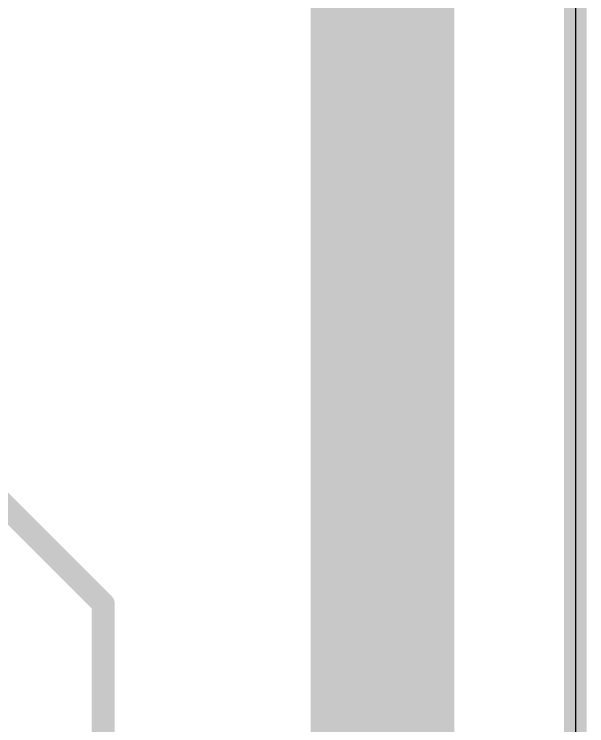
# Model space of a CAD drawing. Header units: inches. Extents: x -0.01 to 3.94, y -0.06 to 4.68.
# Drawn here: x 3.7421 to 3.9409, y 2.4622 to 2.7093 of the extents above; entities that cross this region are included whole.
import ezdxf

# ---------------------------------------------------------------- set-up
doc = ezdxf.new("R2010")
doc.units = ezdxf.units.IN
doc.header["$MEASUREMENT"] = 0
for name, color, linetype in [('Board outline', 6, 'Continuous'), ('Bottom Layer', 5, 'Continuous'), ('Int1 -GND)', 16, 'Continuous'), ('Int2 -PWR)', 76, 'Continuous'), ('Top Layer', 1, 'Continuous')]:
    doc.layers.add(name, color=color, linetype=linetype)

msp = doc.modelspace()

# ---------------------------------------------------------------- linework, layer by layer
at = {"layer": 'Board outline'}
msp.add_lwpolyline([(3.93701, 0, 0.00787, 0.00787, 0), (3.93701, 4.62598, 0.00787, 0.00787, 0)], format="xyseb", dxfattribs=at)
at = {"layer": 'Bottom Layer'}
msp.add_lwpolyline([(3.87, 0.75, 0.05, 0.05, 0), (3.87, 3.01, 0.05, 0.05, 0)], format="xyseb", dxfattribs=at)
at = {"layer": 'Int1 -GND)'}
msp.add_line((3.93701, 4.62598), (3.93701, 0), dxfattribs=at)
at = {"layer": 'Int2 -PWR)'}
msp.add_line((3.93701, 4.62598), (3.93701, 0), dxfattribs=at)
at = {"layer": 'Top Layer'}
for points in [[(3.87, 0.63, 0.05, 0.05, 0), (3.87, 3.69509, 0.05, 0.05, 0)], [(3.64197, 2.63559, 0.008, 0.008, 0), (3.77302, 2.50453, 0.008, 0.008, 0)], [(3.77302, 2.37716, 0.008, 0.008, 0), (3.77302, 2.50453, 0.008, 0.008, 0)]]:
    msp.add_lwpolyline(points, format="xyseb", dxfattribs=at)
msp.add_lwpolyline([(3.77102, 2.50453, 0.004, 0.004, 1), (3.77502, 2.50453, 0.004, 0.004, 1)], format="xyseb", close=True, dxfattribs=at)
msp.add_lwpolyline([(3.77102, 2.50453, 0.004, 0.004, 1), (3.77502, 2.50453, 0.004, 0.004, 1)], format="xyseb", close=True, dxfattribs=at)

doc.saveas('drawing.dxf')
